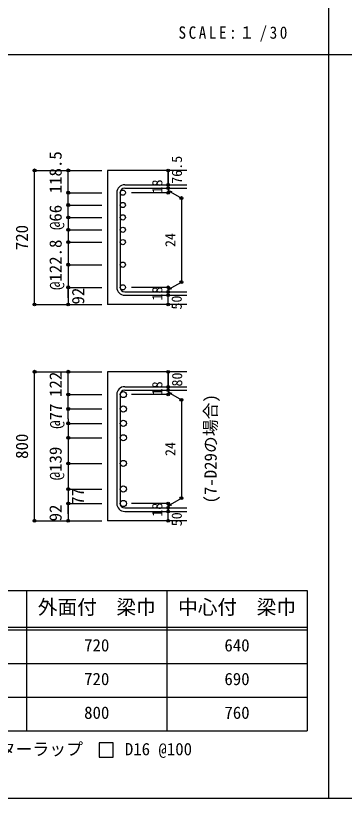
# Model space of a CAD drawing. Units: millimetres at full size, sheet at 1:30. Extents: x -5973 to 5954, y -4195 to 4201.
# Drawn here: x -2797 to -1039, y -4195 to -15 of the extents above; entities that cross this region are included whole.
import ezdxf
from ezdxf.enums import TextEntityAlignment as Align

# ---------------------------------------------------------------- set-up
doc = ezdxf.new("R2010")
doc.units = ezdxf.units.MM
doc.header["$LTSCALE"] = 30
doc.header["$PDMODE"] = 32
doc.header["$PDSIZE"] = 15
for name, color, linetype in [('0-1_躯体線', 2, 'Continuous'), ('0-5_基礎梁筋', 7, 'Continuous'), ('0-6_スタラップ筋', 7, 'Continuous'), ('0-7_文字', 4, 'Continuous'), ('0-D_寸法', 4, 'Continuous'), ('6-7_文字', 7, 'Continuous'), ('6-E_枠', 7, 'Continuous'), ('F-0_枠', 6, 'Continuous')]:
    doc.layers.add(name, color=color, linetype=linetype)
doc.styles.add('ＭＳ ゴシック', font='')
doc.styles.get('ＭＳ ゴシック').set_extended_font_data('MS Gothic')

msp = doc.modelspace()

# ---------------------------------------------------------------- linework, layer by layer
at = {"layer": '0-1_躯体線'}
for p, q in [((-1880.8, -842.16), (-2305.8, -842.16)), ((-2305.8, -842.16), (-2305.8, -1558.16)), ((-1880.8, -1558.16), (-2305.8, -1558.16)), ((-1880.8, -1917.07), (-2305.8, -1917.07)), ((-2305.8, -1917.07), (-2305.8, -2712.57)), ((-1880.8, -2712.57), (-2305.8, -2712.57))]:
    msp.add_line(p, q, dxfattribs=at)
at = {"layer": '0-5_基礎梁筋', "color": 3}
for centre, radius in [((-2223.8, -960.66), 14), ((-2223.8, -1026.66), 14), ((-2223.8, -1092.66), 14), ((-2223.8, -1158.66), 14), ((-2223.8, -1224.66), 14), ((-2223.8, -1345.41), 14), ((-2223.8, -1466.16), 14), ((-2221.3, -2038.77), 16.5), ((-2221.3, -2115.77), 16.5), ((-2221.3, -2192.77), 16.5), ((-2221.3, -2269.77), 16.5), ((-2221.3, -2406.67), 16.5), ((-2221.3, -2543.57), 16.5), ((-2221.3, -2620.57), 16.5)]:
    msp.add_circle(centre, radius, dxfattribs=at)
at = {"layer": '0-6_スタラップ筋'}
for p, q in [((-2213.8, -918.66), (-1880.8, -918.66)), ((-2255.8, -960.66), (-2255.8, -1466.16)), ((-2237.8, -960.66), (-2237.8, -1466.16)), ((-2213.8, -936.66), (-1880.8, -936.66)), ((-2213.8, -1490.16), (-1880.8, -1490.16)), ((-2213.8, -1508.16), (-1880.8, -1508.16)), ((-2213.8, -1996.77), (-1880.8, -1996.77)), ((-2255.8, -2038.77), (-2255.8, -2620.57)), ((-2237.8, -2038.77), (-2237.8, -2620.57)), ((-2213.8, -2014.77), (-1880.8, -2014.77)), ((-2213.8, -2644.57), (-1880.8, -2644.57)), ((-2213.8, -2662.57), (-1880.8, -2662.57))]:
    msp.add_line(p, q, dxfattribs=at)
for centre, radius, start, end in [((-2213.8, -960.66), 42, 90, 180), ((-2213.8, -960.66), 24, 90, 180), ((-2213.8, -1466.16), 42, 180, 270), ((-2213.8, -1466.16), 24, 180, 270), ((-2213.8, -2038.77), 42, 90, 180), ((-2213.8, -2038.77), 24, 90, 180), ((-2213.8, -2620.57), 42, 180, 270), ((-2213.8, -2620.57), 24, 180, 270)]:
    msp.add_arc(centre, radius, start, end, dxfattribs=at)
at = {"layer": '0-D_寸法'}
for p, q in [((-2695.8, -842.16), (-2515.8, -842.16)), ((-2695.8, -842.16), (-2515.8, -842.16)), ((-2695.8, -1558.16), (-2695.8, -842.16)), ((-2515.8, -842.16), (-2335.8, -842.16)), ((-2515.8, -842.16), (-2335.8, -842.16)), ((-2515.8, -1092.66), (-2515.8, -842.16)), ((-1980.8, -918.66), (-1980.8, -842.16)), ((-1980.8, -842.16), (-1980.8, -918.66)), ((-1980.8, -936.66), (-1980.8, -918.66)), ((-2515.8, -960.66), (-2335.8, -960.66)), ((-2515.8, -960.66), (-2335.8, -960.66)), ((-1980.8, -960.66), (-2176.89, -960.66)), ((-1980.8, -936.66), (-1980.8, -960.66)), ((-1980.8, -948.66), (-1910.74, -989.11)), ((-1980.8, -948.66), (-1961.48, -953.84)), ((-1910.74, -989.11), (-1910.74, -1437.71)), ((-2515.8, -1026.66), (-2335.8, -1026.66)), ((-2515.8, -1026.66), (-2335.8, -1026.66)), ((-2515.8, -1092.66), (-2335.8, -1092.66)), ((-2515.8, -1092.66), (-2335.8, -1092.66)), ((-2515.8, -1092.66), (-2515.8, -1558.16)), ((-2515.8, -1158.66), (-2335.8, -1158.66)), ((-2515.8, -1158.66), (-2335.8, -1158.66)), ((-2515.8, -1224.66), (-2335.8, -1224.66)), ((-2515.8, -1224.66), (-2335.8, -1224.66)), ((-2515.8, -1345.41), (-2335.8, -1345.41)), ((-2515.8, -1345.41), (-2335.8, -1345.41)), ((-1980.8, -1478.16), (-1910.74, -1437.71)), ((-2515.8, -1466.16), (-2335.8, -1466.16)), ((-2515.8, -1466.16), (-2335.8, -1466.16)), ((-2515.8, -1522.13), (-2515.8, -1466.16)), ((-1980.8, -1466.16), (-2176.89, -1466.16)), ((-1980.8, -1490.16), (-1980.8, -1466.16)), ((-1980.8, -1478.16), (-1961.48, -1472.99)), ((-1980.8, -1508.16), (-1980.8, -1490.16)), ((-1980.8, -1558.16), (-1980.8, -1508.16)), ((-2695.8, -1558.16), (-2515.8, -1558.16)), ((-2515.8, -1558.16), (-2335.8, -1558.16)), ((-2695.8, -1917.07), (-2515.8, -1917.07)), ((-2695.8, -1917.07), (-2515.8, -1917.07)), ((-2695.8, -2712.57), (-2695.8, -1917.07)), ((-2515.8, -1917.07), (-2335.8, -1917.07)), ((-2515.8, -1917.07), (-2335.8, -1917.07)), ((-2515.8, -2167.57), (-2515.8, -1917.07)), ((-1980.8, -1996.77), (-1980.8, -1917.07)), ((-1980.8, -1917.07), (-1980.8, -1996.77)), ((-1980.8, -2014.77), (-1980.8, -1996.77)), ((-2515.8, -2038.77), (-2335.8, -2038.77)), ((-2515.8, -2038.77), (-2335.8, -2038.77)), ((-1980.8, -2038.77), (-2176.89, -2038.77)), ((-1980.8, -2014.77), (-1980.8, -2038.77)), ((-1980.8, -2026.77), (-1910.74, -2067.22)), ((-1980.8, -2026.77), (-1961.48, -2031.95)), ((-1910.74, -2067.22), (-1910.74, -2592.12)), ((-2515.8, -2115.77), (-2335.8, -2115.77)), ((-2515.8, -2115.77), (-2335.8, -2115.77)), ((-2515.8, -2167.57), (-2515.8, -2712.57)), ((-2515.8, -2192.77), (-2335.8, -2192.77)), ((-2515.8, -2192.77), (-2335.8, -2192.77)), ((-2515.8, -2269.77), (-2335.8, -2269.77)), ((-2515.8, -2269.77), (-2335.8, -2269.77)), ((-2515.8, -2406.67), (-2335.8, -2406.67)), ((-2515.8, -2406.67), (-2335.8, -2406.67)), ((-2515.8, -2543.57), (-2335.8, -2543.57)), ((-2515.8, -2543.57), (-2335.8, -2543.57)), ((-2515.8, -2620.57), (-2335.8, -2620.57)), ((-2515.8, -2620.57), (-2335.8, -2620.57)), ((-2515.8, -2676.54), (-2515.8, -2620.57)), ((-1980.8, -2620.57), (-2176.89, -2620.57)), ((-1980.8, -2632.57), (-1910.74, -2592.12)), ((-1980.8, -2644.57), (-1980.8, -2620.57)), ((-1980.8, -2632.57), (-1961.48, -2627.4)), ((-1980.8, -2662.57), (-1980.8, -2644.57)), ((-1980.8, -2712.57), (-1980.8, -2662.57)), ((-2695.8, -2712.57), (-2515.8, -2712.57)), ((-2515.8, -2712.57), (-2335.8, -2712.57))]:
    msp.add_line(p, q, dxfattribs=at)
for centre, radius in [((-2695.8, -842.16), 8), ((-2695.8, -842.16), 7.2), ((-2695.8, -842.16), 6.4), ((-2515.8, -842.16), 8), ((-2515.8, -842.16), 7.2), ((-2515.8, -842.16), 6.4), ((-2695.8, -842.16), 5.6), ((-2695.8, -842.16), 4.8), ((-2695.8, -842.16), 4), ((-2695.8, -842.16), 3.2), ((-2695.8, -842.16), 2.4), ((-2695.8, -842.16), 1.6), ((-2695.8, -842.16), 0.8), ((-2515.8, -842.16), 5.6), ((-2515.8, -842.16), 4.8), ((-2515.8, -842.16), 4), ((-2515.8, -842.16), 3.2), ((-2515.8, -842.16), 2.4), ((-2515.8, -842.16), 1.6), ((-2515.8, -842.16), 0.8), ((-1980.8, -842.16), 4), ((-1980.8, -842.16), 3.6), ((-1980.8, -842.16), 3.2), ((-1980.8, -842.16), 2.8), ((-1980.8, -842.16), 2.4), ((-1980.8, -842.16), 2), ((-1980.8, -842.16), 1.6), ((-1980.8, -842.16), 1.2), ((-1980.8, -842.16), 0.8), ((-1980.8, -842.16), 0.4), ((-1980.8, -918.66), 4), ((-1980.8, -918.66), 3.6), ((-1980.8, -918.66), 3.2), ((-1980.8, -918.66), 2.8), ((-1980.8, -918.66), 2.4), ((-1980.8, -918.66), 2), ((-1980.8, -918.66), 1.6), ((-1980.8, -918.66), 1.2), ((-1980.8, -918.66), 0.8), ((-1980.8, -918.66), 0.4), ((-2515.8, -960.66), 8), ((-2515.8, -960.66), 7.2), ((-2515.8, -960.66), 6.4), ((-2515.8, -960.66), 5.6), ((-2515.8, -960.66), 4.8), ((-2515.8, -960.66), 4), ((-2515.8, -960.66), 3.2), ((-2515.8, -960.66), 2.4), ((-2515.8, -960.66), 1.6), ((-2515.8, -960.66), 0.8), ((-1980.8, -936.66), 4), ((-1980.8, -960.66), 4), ((-1980.8, -936.66), 3.6), ((-1980.8, -960.66), 3.6), ((-1980.8, -936.66), 3.2), ((-1980.8, -960.66), 3.2), ((-1980.8, -936.66), 2.8), ((-1980.8, -960.66), 2.8), ((-1980.8, -936.66), 2.4), ((-1980.8, -960.66), 2.4), ((-1980.8, -936.66), 2), ((-1980.8, -960.66), 2), ((-1980.8, -936.66), 1.6), ((-1980.8, -960.66), 1.6), ((-1980.8, -936.66), 1.2), ((-1980.8, -960.66), 1.2), ((-1980.8, -936.66), 0.8), ((-1980.8, -960.66), 0.8), ((-1980.8, -936.66), 0.4), ((-1980.8, -960.66), 0.4), ((-1910.74, -989.11), 4), ((-1910.74, -989.11), 3.6), ((-1910.74, -989.11), 3.2), ((-1910.74, -989.11), 2.8), ((-1910.74, -989.11), 2.4), ((-1910.74, -989.11), 2), ((-1910.74, -989.11), 1.6), ((-1910.74, -989.11), 1.2), ((-1910.74, -989.11), 0.8), ((-1910.74, -989.11), 0.4), ((-2515.8, -1026.66), 8), ((-2515.8, -1026.66), 7.2), ((-2515.8, -1026.66), 6.4), ((-2515.8, -1026.66), 5.6), ((-2515.8, -1026.66), 4.8), ((-2515.8, -1026.66), 4), ((-2515.8, -1026.66), 3.2), ((-2515.8, -1026.66), 2.4), ((-2515.8, -1026.66), 1.6), ((-2515.8, -1026.66), 0.8), ((-2515.8, -1092.66), 8), ((-2515.8, -1092.66), 7.2), ((-2515.8, -1092.66), 6.4), ((-2515.8, -1092.66), 5.6), ((-2515.8, -1092.66), 4.8), ((-2515.8, -1092.66), 4), ((-2515.8, -1092.66), 3.2), ((-2515.8, -1092.66), 2.4), ((-2515.8, -1092.66), 1.6), ((-2515.8, -1092.66), 0.8), ((-2515.8, -1158.66), 8), ((-2515.8, -1158.66), 7.2), ((-2515.8, -1158.66), 6.4), ((-2515.8, -1158.66), 5.6), ((-2515.8, -1158.66), 4.8), ((-2515.8, -1158.66), 4), ((-2515.8, -1158.66), 3.2), ((-2515.8, -1158.66), 2.4), ((-2515.8, -1158.66), 1.6), ((-2515.8, -1158.66), 0.8), ((-2515.8, -1224.66), 8), ((-2515.8, -1224.66), 7.2), ((-2515.8, -1224.66), 6.4), ((-2515.8, -1224.66), 5.6), ((-2515.8, -1224.66), 4.8), ((-2515.8, -1224.66), 4), ((-2515.8, -1224.66), 3.2), ((-2515.8, -1224.66), 2.4), ((-2515.8, -1224.66), 1.6), ((-2515.8, -1224.66), 0.8), ((-2515.8, -1345.41), 8), ((-2515.8, -1345.41), 7.2), ((-2515.8, -1345.41), 6.4), ((-2515.8, -1345.41), 5.6), ((-2515.8, -1345.41), 4.8), ((-2515.8, -1345.41), 4), ((-2515.8, -1345.41), 3.2), ((-2515.8, -1345.41), 2.4), ((-2515.8, -1345.41), 1.6), ((-2515.8, -1345.41), 0.8), ((-2515.8, -1466.16), 8), ((-2515.8, -1466.16), 7.2), ((-2515.8, -1466.16), 6.4), ((-2515.8, -1466.16), 5.6), ((-2515.8, -1466.16), 4.8), ((-2515.8, -1466.16), 4), ((-2515.8, -1466.16), 3.2), ((-1980.8, -1466.16), 4), ((-1980.8, -1466.16), 3.6), ((-1980.8, -1466.16), 3.2), ((-1910.74, -1437.71), 4), ((-1910.74, -1437.71), 3.6), ((-1910.74, -1437.71), 3.2), ((-1910.74, -1437.71), 2.8), ((-1910.74, -1437.71), 2.4), ((-1910.74, -1437.71), 2), ((-1910.74, -1437.71), 1.6), ((-1910.74, -1437.71), 1.2), ((-1910.74, -1437.71), 0.8), ((-1910.74, -1437.71), 0.4), ((-2515.8, -1466.16), 2.4), ((-2515.8, -1466.16), 1.6), ((-2515.8, -1466.16), 0.8), ((-1980.8, -1490.16), 4), ((-1980.8, -1508.16), 4), ((-1980.8, -1490.16), 3.6), ((-1980.8, -1508.16), 3.6), ((-1980.8, -1490.16), 3.2), ((-1980.8, -1466.16), 2.8), ((-1980.8, -1490.16), 2.8), ((-1980.8, -1466.16), 2.4), ((-1980.8, -1490.16), 2.4), ((-1980.8, -1466.16), 2), ((-1980.8, -1490.16), 2), ((-1980.8, -1466.16), 1.6), ((-1980.8, -1490.16), 1.6), ((-1980.8, -1466.16), 1.2), ((-1980.8, -1490.16), 1.2), ((-1980.8, -1466.16), 0.8), ((-1980.8, -1490.16), 0.8), ((-1980.8, -1466.16), 0.4), ((-1980.8, -1490.16), 0.4), ((-1980.8, -1508.16), 3.2), ((-1980.8, -1508.16), 2.8), ((-1980.8, -1508.16), 2.4), ((-1980.8, -1508.16), 2), ((-1980.8, -1508.16), 1.6), ((-1980.8, -1508.16), 1.2), ((-1980.8, -1508.16), 0.8), ((-1980.8, -1508.16), 0.4), ((-2695.8, -1558.16), 7.2), ((-2695.8, -1558.16), 6.4), ((-2695.8, -1558.16), 5.6), ((-2695.8, -1558.16), 4.8), ((-2695.8, -1558.16), 4), ((-2695.8, -1558.16), 3.2), ((-2695.8, -1558.16), 2.4), ((-2695.8, -1558.16), 1.6), ((-2695.8, -1558.16), 0.8), ((-2515.8, -1558.16), 7.2), ((-2515.8, -1558.16), 6.4), ((-2515.8, -1558.16), 5.6), ((-2515.8, -1558.16), 4.8), ((-2515.8, -1558.16), 4), ((-2515.8, -1558.16), 3.2), ((-2515.8, -1558.16), 2.4), ((-2515.8, -1558.16), 1.6), ((-2515.8, -1558.16), 0.8), ((-1980.8, -1558.16), 4), ((-1980.8, -1558.16), 3.6), ((-1980.8, -1558.16), 3.2), ((-1980.8, -1558.16), 2.8), ((-1980.8, -1558.16), 2.4), ((-1980.8, -1558.16), 2), ((-1980.8, -1558.16), 1.6), ((-1980.8, -1558.16), 1.2), ((-1980.8, -1558.16), 0.8), ((-1980.8, -1558.16), 0.4), ((-2695.8, -1917.07), 8), ((-2695.8, -1917.07), 7.2), ((-2695.8, -1917.07), 6.4), ((-2695.8, -1917.07), 5.6), ((-2695.8, -1917.07), 4.8), ((-2695.8, -1917.07), 4), ((-2695.8, -1917.07), 3.2), ((-2695.8, -1917.07), 2.4), ((-2695.8, -1917.07), 1.6), ((-2695.8, -1917.07), 0.8), ((-2515.8, -1917.07), 8), ((-2515.8, -1917.07), 7.2), ((-2515.8, -1917.07), 6.4), ((-2515.8, -1917.07), 5.6), ((-2515.8, -1917.07), 4.8), ((-2515.8, -1917.07), 4), ((-2515.8, -1917.07), 3.2), ((-2515.8, -1917.07), 2.4), ((-2515.8, -1917.07), 1.6), ((-2515.8, -1917.07), 0.8), ((-1980.8, -1917.07), 4), ((-1980.8, -1917.07), 3.6), ((-1980.8, -1917.07), 3.2), ((-1980.8, -1917.07), 2.8), ((-1980.8, -1917.07), 2.4), ((-1980.8, -1917.07), 2), ((-1980.8, -1917.07), 1.6), ((-1980.8, -1917.07), 1.2), ((-1980.8, -1917.07), 0.8), ((-1980.8, -1917.07), 0.4), ((-1980.8, -1996.77), 4), ((-1980.8, -1996.77), 3.6), ((-1980.8, -1996.77), 3.2), ((-1980.8, -1996.77), 2.8), ((-1980.8, -1996.77), 2.4), ((-1980.8, -1996.77), 2), ((-1980.8, -1996.77), 1.6), ((-1980.8, -1996.77), 1.2), ((-1980.8, -1996.77), 0.8), ((-1980.8, -1996.77), 0.4), ((-2515.8, -2038.77), 8), ((-2515.8, -2038.77), 7.2), ((-2515.8, -2038.77), 6.4), ((-2515.8, -2038.77), 5.6), ((-2515.8, -2038.77), 4.8), ((-2515.8, -2038.77), 4), ((-2515.8, -2038.77), 3.2), ((-2515.8, -2038.77), 2.4), ((-2515.8, -2038.77), 1.6), ((-2515.8, -2038.77), 0.8), ((-1980.8, -2014.77), 4), ((-1980.8, -2038.77), 4), ((-1980.8, -2014.77), 3.6), ((-1980.8, -2038.77), 3.6), ((-1980.8, -2014.77), 3.2), ((-1980.8, -2038.77), 3.2), ((-1980.8, -2014.77), 2.8), ((-1980.8, -2038.77), 2.8), ((-1980.8, -2014.77), 2.4), ((-1980.8, -2038.77), 2.4), ((-1980.8, -2014.77), 2), ((-1980.8, -2038.77), 2), ((-1980.8, -2014.77), 1.6), ((-1980.8, -2038.77), 1.6), ((-1980.8, -2014.77), 1.2), ((-1980.8, -2038.77), 1.2), ((-1980.8, -2014.77), 0.8), ((-1980.8, -2038.77), 0.8), ((-1980.8, -2014.77), 0.4), ((-1980.8, -2038.77), 0.4), ((-1910.74, -2067.22), 4), ((-1910.74, -2067.22), 3.6), ((-1910.74, -2067.22), 3.2), ((-1910.74, -2067.22), 2.8), ((-1910.74, -2067.22), 2.4), ((-1910.74, -2067.22), 2), ((-1910.74, -2067.22), 1.6), ((-1910.74, -2067.22), 1.2), ((-1910.74, -2067.22), 0.8), ((-1910.74, -2067.22), 0.4), ((-2515.8, -2115.77), 8), ((-2515.8, -2115.77), 7.2), ((-2515.8, -2115.77), 6.4), ((-2515.8, -2115.77), 5.6), ((-2515.8, -2115.77), 4.8), ((-2515.8, -2115.77), 4), ((-2515.8, -2115.77), 3.2), ((-2515.8, -2115.77), 2.4), ((-2515.8, -2115.77), 1.6), ((-2515.8, -2115.77), 0.8), ((-2515.8, -2192.77), 8), ((-2515.8, -2192.77), 7.2), ((-2515.8, -2192.77), 6.4), ((-2515.8, -2192.77), 5.6), ((-2515.8, -2192.77), 4.8), ((-2515.8, -2192.77), 4), ((-2515.8, -2192.77), 3.2), ((-2515.8, -2192.77), 2.4), ((-2515.8, -2192.77), 1.6), ((-2515.8, -2192.77), 0.8), ((-2515.8, -2269.77), 8), ((-2515.8, -2269.77), 7.2), ((-2515.8, -2269.77), 6.4), ((-2515.8, -2269.77), 5.6), ((-2515.8, -2269.77), 4.8), ((-2515.8, -2269.77), 4), ((-2515.8, -2269.77), 3.2), ((-2515.8, -2269.77), 2.4), ((-2515.8, -2269.77), 1.6), ((-2515.8, -2269.77), 0.8), ((-2515.8, -2406.67), 8), ((-2515.8, -2406.67), 7.2), ((-2515.8, -2406.67), 6.4), ((-2515.8, -2406.67), 5.6), ((-2515.8, -2406.67), 4.8), ((-2515.8, -2406.67), 4), ((-2515.8, -2406.67), 3.2), ((-2515.8, -2406.67), 2.4), ((-2515.8, -2406.67), 1.6), ((-2515.8, -2406.67), 0.8), ((-2515.8, -2543.57), 8), ((-2515.8, -2543.57), 7.2), ((-2515.8, -2543.57), 6.4), ((-2515.8, -2543.57), 5.6), ((-2515.8, -2543.57), 4.8), ((-2515.8, -2543.57), 4), ((-2515.8, -2543.57), 3.2), ((-2515.8, -2543.57), 2.4), ((-2515.8, -2543.57), 1.6), ((-2515.8, -2543.57), 0.8), ((-1910.74, -2592.12), 4), ((-1910.74, -2592.12), 3.6), ((-1910.74, -2592.12), 3.2), ((-1910.74, -2592.12), 2.8), ((-1910.74, -2592.12), 2.4), ((-1910.74, -2592.12), 2), ((-1910.74, -2592.12), 1.6), ((-1910.74, -2592.12), 1.2), ((-1910.74, -2592.12), 0.8), ((-2515.8, -2620.57), 8), ((-2515.8, -2620.57), 7.2), ((-2515.8, -2620.57), 6.4), ((-2515.8, -2620.57), 5.6), ((-2515.8, -2620.57), 4.8), ((-2515.8, -2620.57), 4), ((-2515.8, -2620.57), 3.2), ((-2515.8, -2620.57), 2.4), ((-2515.8, -2620.57), 1.6), ((-2515.8, -2620.57), 0.8), ((-1980.8, -2620.57), 4), ((-1980.8, -2620.57), 3.6), ((-1980.8, -2620.57), 3.2), ((-1980.8, -2620.57), 2.8), ((-1980.8, -2620.57), 2.4), ((-1980.8, -2620.57), 2), ((-1980.8, -2620.57), 1.6), ((-1980.8, -2620.57), 1.2), ((-1980.8, -2620.57), 0.8), ((-1980.8, -2620.57), 0.4), ((-1910.74, -2592.12), 0.4), ((-1980.8, -2644.57), 4), ((-1980.8, -2662.57), 4), ((-1980.8, -2644.57), 3.6), ((-1980.8, -2662.57), 3.6), ((-1980.8, -2644.57), 3.2), ((-1980.8, -2662.57), 3.2), ((-1980.8, -2644.57), 2.8), ((-1980.8, -2662.57), 2.8), ((-1980.8, -2644.57), 2.4), ((-1980.8, -2662.57), 2.4), ((-1980.8, -2644.57), 2), ((-1980.8, -2662.57), 2), ((-1980.8, -2644.57), 1.6), ((-1980.8, -2662.57), 1.6), ((-1980.8, -2644.57), 1.2), ((-1980.8, -2662.57), 1.2), ((-1980.8, -2644.57), 0.8), ((-1980.8, -2662.57), 0.8), ((-1980.8, -2644.57), 0.4), ((-1980.8, -2662.57), 0.4), ((-2695.8, -2712.57), 7.2), ((-2695.8, -2712.57), 6.4), ((-2695.8, -2712.57), 5.6), ((-2695.8, -2712.57), 4.8), ((-2695.8, -2712.57), 4), ((-2695.8, -2712.57), 3.2), ((-2695.8, -2712.57), 2.4), ((-2695.8, -2712.57), 1.6), ((-2695.8, -2712.57), 0.8), ((-2515.8, -2712.57), 7.2), ((-2515.8, -2712.57), 6.4), ((-2515.8, -2712.57), 5.6), ((-2515.8, -2712.57), 4.8), ((-2515.8, -2712.57), 4), ((-2515.8, -2712.57), 3.2), ((-2515.8, -2712.57), 2.4), ((-2515.8, -2712.57), 1.6), ((-2515.8, -2712.57), 0.8), ((-1980.8, -2712.57), 4), ((-1980.8, -2712.57), 3.6), ((-1980.8, -2712.57), 3.2), ((-1980.8, -2712.57), 2.8), ((-1980.8, -2712.57), 2.4), ((-1980.8, -2712.57), 2), ((-1980.8, -2712.57), 1.6), ((-1980.8, -2712.57), 1.2), ((-1980.8, -2712.57), 0.8), ((-1980.8, -2712.57), 0.4)]:
    msp.add_circle(centre, radius, dxfattribs=at)
at = {"layer": '0-D_寸法', "color": 7}
for p in [(-2695.8, -842.16), (-2695.8, -842.16), (-2515.8, -842.16), (-1980.8, -842.16), (-1980.8, -918.66), (-2515.8, -960.66), (-1980.8, -936.66), (-1980.8, -960.66), (-1910.74, -989.11), (-2515.8, -1026.66), (-2515.8, -1092.66), (-2515.8, -1158.66), (-2515.8, -1224.66), (-2515.8, -1345.41), (-2515.8, -1466.16), (-1980.8, -1466.16), (-1910.74, -1437.71), (-1980.8, -1490.16), (-1980.8, -1508.16), (-2695.8, -1558.16), (-2695.8, -1558.16), (-2515.8, -1558.16), (-1980.8, -1558.16), (-2695.8, -1917.07), (-2695.8, -1917.07), (-2515.8, -1917.07), (-1980.8, -1917.07), (-1980.8, -1996.77), (-2515.8, -2038.77), (-1980.8, -2014.77), (-1980.8, -2038.77), (-1910.74, -2067.22), (-2515.8, -2115.77), (-2515.8, -2192.77), (-2515.8, -2269.77), (-2515.8, -2406.67), (-2515.8, -2543.57), (-1910.74, -2592.12), (-2515.8, -2620.57), (-1980.8, -2620.57), (-1980.8, -2644.57), (-1980.8, -2662.57), (-2695.8, -2712.57), (-2695.8, -2712.57), (-2515.8, -2712.57), (-1980.8, -2712.57)]:
    msp.add_point(p, dxfattribs=at)
at = {"layer": '6-7_文字'}
msp.add_lwpolyline([(-2350.92, -3974.64), (-2275.92, -3974.64), (-2275.92, -3899.64), (-2350.92, -3899.64)], close=True, dxfattribs=at)
at = {"layer": '6-E_枠', "color": 3}
for p, q in [((-3400.52, -3085.43), (-1238, -3085.43)), ((-1238, -3085.43), (-1238, -3835.43)), ((-3400.52, -3835.43), (-1238, -3835.43))]:
    msp.add_line(p, q, dxfattribs=at)
at = {"layer": '6-E_枠'}
for p, q in [((-2738, -3085.43), (-2738, -3835.43)), ((-1988, -3085.43), (-1988, -3835.43)), ((-3400.52, -3280.43), (-1238, -3280.43)), ((-3400.52, -3295.43), (-1238, -3295.43)), ((-3400.52, -3475.43), (-1238, -3475.43)), ((-3400.52, -3655.43), (-1238, -3655.43))]:
    msp.add_line(p, q, dxfattribs=at)
at = {"layer": 'F-0_枠', "color": 2}
for p, q in [((-1124.64, 4201.15), (-1124.64, -4195.24)), ((-5972.88, -222.05), (3723.6, -222.05))]:
    msp.add_line(p, q, dxfattribs=at)
at = {"layer": 'F-0_枠'}
msp.add_line((5954.1, -4195.24), (-5972.88, -4195.24), dxfattribs=at)

# ---------------------------------------------------------------- texts
at = {"layer": '0-7_文字', "color": 7, "style": 'ＭＳ ゴシック'}
msp.add_text('(7-D29の場合)', height=65.98, rotation=90, dxfattribs=at).set_placement((-1701.8, -2620.55), align=Align.BOTTOM_LEFT)
at = {"layer": '0-D_寸法', "style": 'ＭＳ ゴシック'}
for s, height, p in [('118.5', 65.98, (-2530.92, -963.87)), ('76.5', 54.99, (-1890.8, -913.36)), ('18', 54.99, (-1995.8, -965.16)), ('@66', 65.98, (-2530.8, -1160.16)), ('720', 65.98, (-2710.8, -1267.66)), ('24', 54.99, (-1925.74, -1250.91)), ('@122.8', 65.98, (-2530.8, -1480.41)), ('92', 65.98, (-2410.17, -1557.93)), ('18', 54.99, (-1995.8, -1536.66)), ('50', 54.99, (-1892.07, -1584.99)), ('122', 65.98, (-2530.41, -2051.53)), ('80', 54.99, (-1889.64, -1995.94)), ('18', 54.99, (-1995.8, -2043.27)), ('@77', 65.98, (-2529.78, -2221.62)), ('800', 65.98, (-2710.8, -2382.32)), ('24', 54.99, (-1925.74, -2367.17)), ('@139', 65.98, (-2530.8, -2496.67)), ('77', 65.98, (-2410.88, -2627.66)), ('92', 65.98, (-2530.91, -2716.05)), ('18', 54.99, (-1995.8, -2691.07)), ('50', 54.99, (-1891.73, -2742.3))]:
    msp.add_text(s, height=height, rotation=90, dxfattribs=at).set_placement(p, align=Align.BOTTOM_LEFT)
at = {"layer": '6-7_文字', "color": 2, "style": 'ＭＳ ゴシック'}
for s, p in [('外面付\u3000梁巾', (-2678, -3235.43)), ('中心付\u3000梁巾', (-1928, -3235.43))]:
    msp.add_text(s, height=76.98, dxfattribs=at).set_placement(p, align=Align.BOTTOM_LEFT)
at = {"layer": '6-7_文字', "style": 'ＭＳ ゴシック'}
for s, p in [('720', (-2430.5, -3430.43)), ('640', (-1680.5, -3430.43)), ('720', (-2430.5, -3610.43)), ('690', (-1680.5, -3610.43)), ('800', (-2430.5, -3790.43)), ('760', (-1680.5, -3790.43)), ('※ 基礎梁スターラップ     D16 @100', (-3381.96, -3985.01))]:
    msp.add_text(s, height=65.98, dxfattribs=at).set_placement(p, align=Align.BOTTOM_LEFT)
at = {"layer": '6-7_文字', "color": 2, "insert": (-1925.98, -154.55), "char_height": 65.98, "attachment_point": 7, "style": 'ＭＳ ゴシック'}
msp.add_mtext('\\T1.34;\\W0.9;SCALE:１/30', dxfattribs=at)

doc.saveas('drawing.dxf')
